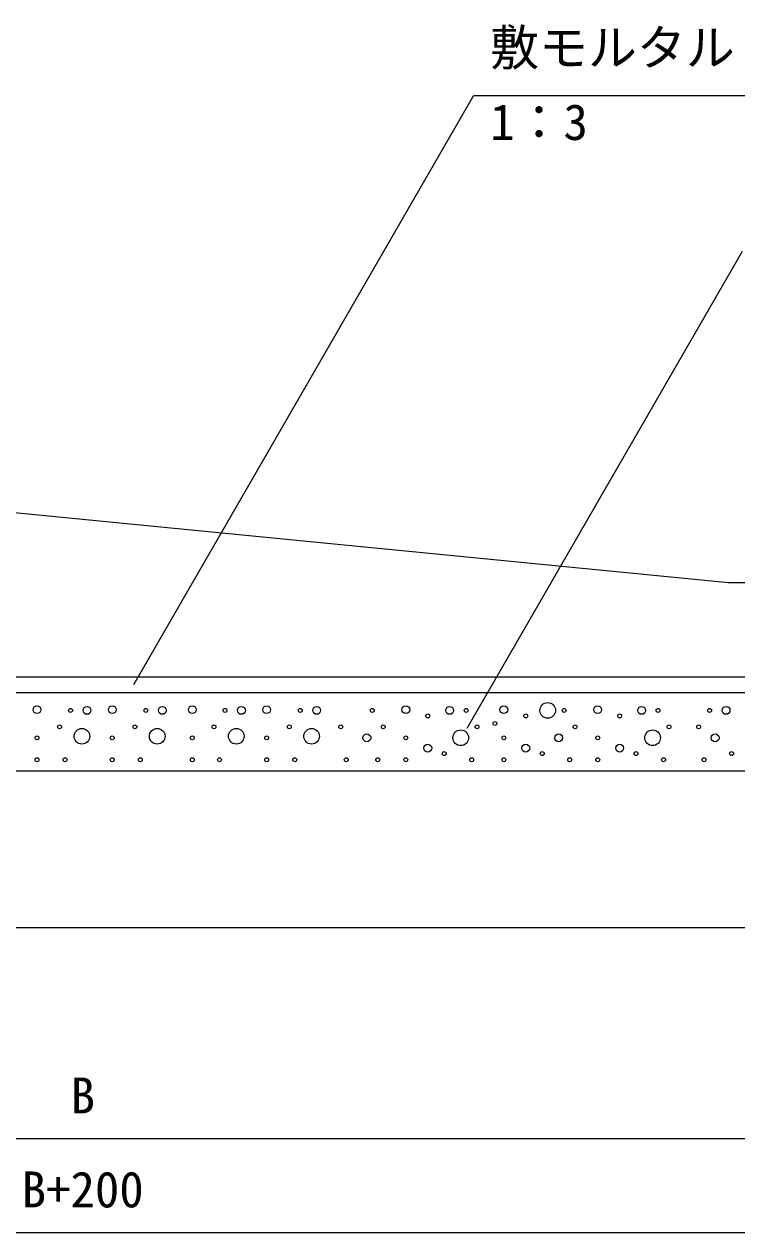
# Model space of a CAD drawing. Units: millimetres, scale not verified. Extents: x -67200 to 67200, y -23760 to 23760.
# Drawn here: x -59899 to -57714, y -775 to 2930 of the extents above; entities that cross this region are included whole.
import ezdxf
from ezdxf.enums import TextEntityAlignment as Align

# ---------------------------------------------------------------- set-up
doc = ezdxf.new("R2010")
doc.units = ezdxf.units.MM
doc.header["$LTSCALE"] = 80
for name, color, linetype, lineweight in [('0-1_DIM', 7, 'Continuous', 25), ('0-3_HATCH', 6, 'Continuous', 25), ('0-6_OUTLINE', 1, 'Continuous', 25)]:
    doc.layers.add(name, color=color, linetype=linetype, lineweight=lineweight)
doc.styles.add('ＭＳ ゴシック', font='')
doc.styles.get('ＭＳ ゴシック').set_extended_font_data('MS Gothic')

msp = doc.modelspace()

# ---------------------------------------------------------------- linework, layer by layer
at = {"layer": '0-1_DIM'}
for p, q in [((-59563.02, 906.08), (-58521.67, 2709.75)), ((-57488.53, 2709.75), (-58521.67, 2709.75)), ((-58540.76, 771.31), (-57696.18, 2234.17)), ((-56899.41, -487), (-62539.41, -487)), ((-56659.41, -775), (-62779.41, -775))]:
    msp.add_line(p, q, dxfattribs=at)
at = {"layer": '0-3_HATCH'}
for centre, radius in [((-59860.01, 828.33), 12), ((-59757.07, 826.23), 6), ((-59706.59, 826.23), 12), ((-59629.1, 828.33), 12), ((-59526.15, 826.23), 6), ((-59475.68, 826.23), 12), ((-59383.46, 828.33), 12), ((-59283.49, 826.23), 6), ((-59233.01, 826.23), 12), ((-59155.52, 828.33), 12), ((-59052.58, 826.23), 6), ((-59002.1, 826.23), 12), ((-58831.8, 826.23), 6), ((-58728.86, 828.33), 12), ((-58661.56, 809.42), 6), ((-58594.28, 826.23), 12), ((-58543.8, 826.23), 6), ((-58428.32, 828.33), 12), ((-58361.02, 809.42), 6), ((-58293.74, 826.23), 24), ((-58243.26, 826.23), 6), ((-58140.32, 828.33), 12), ((-58073.02, 809.42), 6), ((-58005.74, 826.23), 12), ((-57955.26, 826.23), 6), ((-57797.21, 826.23), 6), ((-57746.74, 826.23), 12), ((-59790.71, 775.8), 6), ((-59559.8, 775.8), 6), ((-59317.13, 775.8), 6), ((-59086.22, 775.8), 6), ((-58928.39, 775.8), 6), ((-58798.16, 775.8), 6), ((-58510.16, 775.8), 6), ((-58455.53, 786.17), 6), ((-58209.62, 775.8), 6), ((-57921.62, 775.8), 6), ((-57830.86, 775.8), 6), ((-59860.01, 742.19), 6), ((-59722.28, 747), 24), ((-59629.1, 742.19), 6), ((-59491.37, 747), 24), ((-59383.46, 742.19), 6), ((-59248.71, 747), 24), ((-59155.52, 742.19), 6), ((-59017.79, 747), 24), ((-58848.63, 742.19), 12), ((-58728.86, 742.19), 6), ((-58560.63, 742.19), 24), ((-58428.32, 742.19), 6), ((-58260.09, 742.19), 12), ((-58140.32, 742.19), 6), ((-57972.09, 742.19), 24), ((-57780.38, 742.19), 12), ((-58661.56, 710.67), 12), ((-58361.02, 710.67), 12), ((-58073.02, 710.67), 12), ((-59860.01, 674.96), 6), ((-59773.89, 674.96), 6), ((-59629.1, 674.96), 6), ((-59542.97, 674.96), 6), ((-59383.46, 674.96), 6), ((-59300.31, 674.96), 6), ((-59155.52, 674.96), 6), ((-59069.4, 674.96), 6), ((-58911.57, 674.96), 6), ((-58814.98, 674.96), 6), ((-58728.86, 674.96), 6), ((-58611.1, 693.86), 6), ((-58526.98, 674.96), 6), ((-58428.32, 674.96), 6), ((-58310.56, 693.86), 6), ((-58226.44, 674.96), 6), ((-58140.32, 674.96), 6), ((-58022.56, 693.86), 6), ((-57938.44, 674.96), 6), ((-57814.03, 674.96), 6), ((-57729.92, 693.86), 6)]:
    msp.add_circle(centre, radius, dxfattribs=at)
at = {"layer": '0-6_OUTLINE'}
for p, q in [((-57739.41, 1217), (-61411.41, 1577)), ((-56899.41, 1217), (-57739.41, 1217)), ((-62539.41, 929), (-56899.41, 929)), ((-62779.41, 641), (-56659.41, 641)), ((-62779.41, 161), (-56659.41, 161))]:
    msp.add_line(p, q, dxfattribs=at)
msp.add_lwpolyline([(-62779.41, 881), (-56659.41, 881), (-56659.41, 161)], dxfattribs=at)

# ---------------------------------------------------------------- texts
at = {"layer": '0-1_DIM', "style": 'ＭＳ ゴシック'}
for s, p in [('敷モルタル', (-58470.25, 2769.75)), ('1：3', (-58470.25, 2541.61)), ('B', (-59756.91, -442)), ('B+200', (-59906.91, -730))]:
    msp.add_text(s, height=110, dxfattribs=at).set_placement(p, align=Align.BOTTOM_LEFT)

doc.saveas('drawing.dxf')
